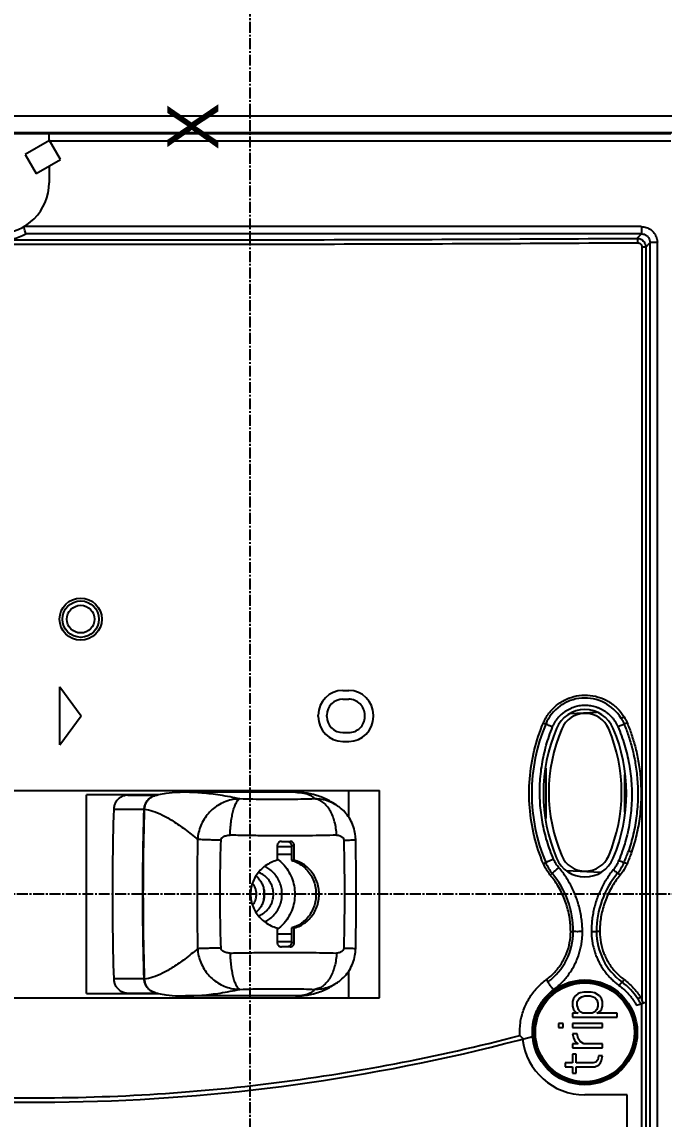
# Model space of a CAD drawing. Header units: millimetres. Extents: x 0 to 6126, y 0 to 4331.
# Drawn here: x 4116.3 to 4160.4, y 2715.8 to 2791.2 of the extents above; entities that cross this region are included whole.
import ezdxf

# ---------------------------------------------------------------- set-up
doc = ezdxf.new("R2010")
doc.units = ezdxf.units.MM
doc.linetypes.add('AXES2', pattern=[1.125, 0.75, -0.125, 0.125, -0.125])
doc.layers.add('AXE', color=80, linetype='AXES2')

# ---------------------------------------------------------------- blocks, each defined once
blk = doc.blocks.new('NCS250')
for p, q in [((237.797, 131.948), (237.797, 42.024)), ((237.697, 43.146), (237.697, 129.345)), ((178.322, 108.359), (178.322, 63.144)), ((192.572, 108.359), (192.572, 63.144)), ((231.325, 45.169), (231.325, 87.579)), ((236.281, 87.495), (234.982, 86.745)), ((237.246, 85.824), (236.281, 87.495)), ((230.825, 87.449), (230.825, 87.45)), ((230.826, 45.166), (230.826, 87.449)), ((234.982, 86.745), (235.947, 85.074)), ((235.501, 85.846), (234.347, 85.846)), ((235.947, 85.074), (237.246, 85.824)), ((237.197, 43.146), (237.197, 85.795)), ((237.233, 85.846), (237.697, 85.846)), ((195.697, 85.106), (199.697, 85.106)), ((195.697, 85.106), (197.697, 83.653)), ((199.697, 85.106), (197.697, 83.653)), ((178.622, 83.275), (178.622, 78.337)), ((178.622, 83.275), (192.272, 83.275)), ((192.272, 78.337), (192.272, 83.275)), ((178.647, 80.253), (178.622, 80.253)), ((178.622, 80.224), (178.647, 80.224)), ((178.647, 80.43), (178.647, 78.414)), ((192.247, 80.43), (192.247, 78.414)), ((192.272, 80.253), (192.247, 80.253)), ((192.247, 80.224), (192.272, 80.224)), ((178.447, 68.932), (178.447, 76.477)), ((192.446, 76.478), (192.446, 76.48)), ((192.446, 68.932), (192.446, 76.478)), ((183.123, 70.181), (182.123, 70.181)), ((182.197, 70.181), (182.197, 69.204)), ((182.697, 69.204), (182.697, 70.181)), ((188.77, 70.181), (187.77, 70.181)), ((188.196, 70.181), (188.196, 69.204)), ((188.697, 69.204), (188.697, 70.181)), ((181.823, 69.296), (181.823, 69.884)), ((189.07, 69.884), (189.07, 69.296)), ((182.123, 69.204), (182.123, 69.005)), ((183.123, 69.204), (182.123, 69.204)), ((182.123, 69.005), (183.123, 69.005)), ((183.123, 69.005), (183.123, 69.204)), ((188.77, 69.204), (187.77, 69.204)), ((187.77, 69.204), (187.77, 69.005)), ((187.77, 69.005), (188.77, 69.005)), ((188.77, 69.005), (188.77, 69.204)), ((197.647, 67.366), (197.747, 67.366)), ((197.647, 66.766), (197.747, 66.766)), ((179.444, 65.945), (179.444, 65.945)), ((191.449, 65.945), (191.449, 65.945)), ((195.947, 65.666), (195.947, 65.266)), ((196.547, 65.666), (196.547, 65.266)), ((198.847, 65.666), (198.847, 65.266)), ((199.447, 65.666), (199.447, 65.266)), ((180.138, 65.289), (178.322, 65.289)), ((192.572, 65.289), (190.755, 65.289)), ((197.647, 64.166), (197.747, 64.166)), ((197.647, 63.566), (197.747, 63.566)), ((178.322, 63.144), (192.572, 63.144)), ((194.099, 51.724), (190.654, 51.724)), ((176.553, 50.846), (176.283, 50.846)), ((176.283, 50.846), (176.283, 50.527)), ((176.283, 50.527), (176.553, 50.527)), ((176.553, 50.527), (176.553, 50.846)), ((173.58, 49.889), (173.148, 49.889)), ((173.148, 49.889), (173.148, 49.633)), ((173.851, 50.399), (173.58, 50.399)), ((173.58, 50.399), (173.58, 49.889)), ((173.851, 49.889), (173.851, 50.399)), ((174.445, 49.889), (173.851, 49.889)), ((174.445, 49.633), (174.445, 49.889)), ((175.148, 49.889), (174.878, 49.889)), ((174.878, 49.889), (174.878, 47.846)), ((175.148, 49.506), (175.148, 49.889)), ((175.58, 49.825), (175.418, 49.761)), ((175.851, 49.889), (175.58, 49.825)), ((175.851, 49.569), (175.851, 49.889)), ((176.553, 49.889), (176.283, 49.889)), ((176.283, 49.889), (176.283, 47.846)), ((176.553, 47.846), (176.553, 49.889)), ((177.256, 49.889), (176.986, 49.889)), ((176.986, 49.889), (176.986, 46.825)), ((177.256, 49.506), (177.256, 49.889)), ((177.526, 49.825), (177.418, 49.761)), ((177.742, 49.889), (177.526, 49.825)), ((178.067, 49.889), (177.742, 49.889)), ((178.283, 49.825), (178.067, 49.889)), ((178.445, 49.697), (178.283, 49.825)), ((182.871, 50.021), (182.871, 49.846)), ((186.933, 47.975), (187.055, 50.301)), ((187.046, 50.119), (186.934, 50.119)), ((197.851, 50.051), (197.946, 48.242)), ((171.647, 46.146), (171.647, 49.046)), ((173.148, 49.633), (173.58, 49.633)), ((173.58, 49.633), (173.58, 48.357)), ((173.851, 49.633), (174.445, 49.633)), ((173.851, 48.484), (173.851, 49.633)), ((175.256, 49.633), (175.148, 49.506)), ((175.148, 49.123), (175.31, 49.378)), ((175.148, 47.846), (175.148, 49.123)), ((175.418, 49.761), (175.256, 49.633)), ((175.31, 49.378), (175.526, 49.506)), ((175.526, 49.506), (175.851, 49.569)), ((177.31, 49.633), (177.256, 49.506)), ((177.256, 49.186), (177.364, 49.378)), ((177.256, 48.548), (177.256, 49.186)), ((177.418, 49.761), (177.31, 49.633)), ((177.364, 49.378), (177.526, 49.506)), ((177.742, 49.569), (177.526, 49.506)), ((177.742, 49.569), (178.067, 49.569)), ((178.067, 49.569), (178.283, 49.442)), ((178.283, 49.442), (178.391, 49.25)), ((178.391, 49.25), (178.445, 49.059)), ((178.607, 49.506), (178.445, 49.697)), ((178.445, 49.059), (178.445, 48.676)), ((178.661, 49.378), (178.607, 49.506)), ((178.715, 49.123), (178.661, 49.378)), ((178.715, 48.612), (178.715, 49.123)), ((173.58, 48.357), (173.688, 48.101)), ((173.905, 48.293), (173.851, 48.484)), ((174.067, 48.165), (173.905, 48.293)), ((177.364, 48.357), (177.256, 48.548)), ((177.526, 48.229), (177.364, 48.357)), ((178.337, 48.357), (178.175, 48.229)), ((178.391, 48.484), (178.337, 48.357)), ((178.445, 48.676), (178.391, 48.484)), ((178.445, 48.037), (178.661, 48.357)), ((178.661, 48.357), (178.715, 48.612)), ((173.688, 48.101), (173.851, 47.974)), ((173.851, 47.974), (174.013, 47.91)), ((174.013, 47.91), (174.337, 47.846)), ((174.337, 48.101), (174.067, 48.165)), ((174.337, 47.846), (174.337, 48.101)), ((174.878, 47.846), (175.148, 47.846)), ((176.283, 47.846), (176.553, 47.846)), ((177.256, 48.229), (177.31, 48.101)), ((177.256, 46.825), (177.256, 48.229)), ((177.31, 48.101), (177.418, 47.974)), ((177.418, 47.974), (177.526, 47.91)), ((177.742, 48.165), (177.526, 48.229)), ((177.526, 47.91), (177.742, 47.846)), ((177.959, 48.165), (177.742, 48.165)), ((177.742, 47.846), (178.067, 47.846)), ((178.175, 48.229), (177.959, 48.165)), ((178.067, 47.846), (178.283, 47.91)), ((178.283, 47.91), (178.445, 48.037)), ((182.871, 48.019), (182.871, 48.246)), ((176.986, 46.825), (177.256, 46.825)), ((140.365, 46.146), (171.647, 46.146)), ((193.664, 46.324), (191.09, 46.324)), ((230.521, 45.471), (230.826, 45.166)), ((140.667, 44.567), (230.226, 44.567)), ((177.903, 45.148), (140.948, 45.148)), ((178.028, 44.848), (140.948, 44.848)), ((229.924, 44.869), (178.02, 44.869)), ((178.02, 44.869), (178.028, 44.848)), ((229.924, 45.125), (178.206, 45.125)), ((229.924, 44.869), (229.924, 45.125)), ((229.924, 44.869), (230.226, 44.567)), ((231.325, 45.166), (230.826, 45.166)), ((140.667, 44.067), (230.226, 44.067))]:
    blk.add_line(p, q)
at = {"color": 1}
blk.add_lwpolyline([(238.947, 18.535), (131.947, 18.535), (131.947, 125.535), (238.947, 125.535)], close=True, dxfattribs=at)
blk.add_lwpolyline([(230.826, 87.449), (230.825, 87.449), (230.825, 87.449), (230.825, 87.449)])
for centre, radius in [((204.347, 83.676), 1.45), ((204.347, 83.676), 1.25), ((204.347, 83.676), 0.95), ((175.947, 49.046), 3.6), ((175.947, 49.046), 3.5), ((175.948, 49.046), 3.4)]:
    blk.add_circle(centre, radius)
for centre, radius, start, end in [((302.147, 86.746), 131, 167.74789, 195.0927), ((234.347, 89.346), 3.5, 90, 270), ((234.347, 89.346), 4, 151.69761, 208.30239), ((197.647, 65.666), 1.7, 90, 180), ((197.747, 65.666), 1.7, 0, 90), ((197.647, 65.666), 1.1, 90, 180), ((197.747, 65.666), 1.1, 0, 90), ((197.647, 65.266), 1.7, 180, 270), ((197.647, 65.266), 1.1, 179.99999, 270), ((197.747, 65.266), 1.1, 270, 0.00001), ((197.747, 65.266), 1.7, 270, 0), ((175.947, 49.046), 4.3, 96.19433, 180), ((192.377, 40.396), 12.3, 67.22714, 112.77286), ((182.871, 54.146), 4.3, 216.37184, 270), ((182.871, 56.13), 6.284, 270, 309.66714), ((188.745, 49.046), 2.919, 112.77286, 129.66714), ((192.377, 40.396), 11.5, 67.22714, 112.77286), ((192.447, 40.374), 11.15, 66.99714, 113.00286), ((196.008, 49.046), 2.919, 301.23214, 67.22714), ((188.745, 49.046), 2.119, 112.77286, 247.22714), ((188.774, 49.024), 1.753, 113.00286, 246.99714), ((196.119, 49.024), 1.753, 293.00286, 66.99714), ((196.008, 49.046), 2.119, 292.77286, 67.22714), ((182.871, 43.946), 4.3, 90, 143.62816), ((182.871, 41.962), 6.284, 50.33286, 90), ((188.745, 49.046), 2.919, 230.33286, 247.22714), ((192.377, 57.696), 11.5, 247.22714, 292.77286), ((192.447, 57.674), 11.15, 246.99714, 293.00286), ((175.947, 49.046), 4.3, 302.26997, 323.62816), ((192.377, 57.696), 12.3, 247.22714, 251.14119), ((302.147, 86.746), 131, 198.34937, 198.64294)]:
    blk.add_arc(centre, radius, start, end)
for points, knots in [([(174.373, 114.29), (173.757, 111.427), (172.72, 105.669), (171.747, 96.958), (171.358, 88.218), (171.552, 79.475), (172.329, 70.753), (173.691, 62.079), (174.987, 56.359), (175.732, 53.519)], [0, 0, 0, 0, 8.784619, 17.538219, 26.275587, 35.009909, 43.755075, 52.525371, 61.333757, 61.333757, 61.333757, 61.333757]), ([(230.122, 88.56), (230.116, 84.952), (230.111, 77.739), (230.125, 66.932), (230.161, 56.162), (230.199, 48.998), (230.222, 45.427)], [0, 0, 0, 0, 10.824513, 21.640933, 32.420367, 43.133208, 43.133208, 43.133208, 43.133208]), ([(230.421, 88.576), (230.415, 84.971), (230.411, 77.762), (230.425, 66.963), (230.461, 56.2), (230.499, 49.04), (230.521, 45.471)], [0, 0, 0, 0, 10.815967, 21.625792, 32.397815, 43.105804, 43.105804, 43.105804, 43.105804]), ([(230.826, 87.449), (230.841, 87.453), (230.893, 87.466), (230.999, 87.493), (231.15, 87.532), (231.264, 87.563), (231.325, 87.579)], [0, 0, 0, 0, 0.0469811, 0.1622253, 0.3268584, 0.5162976, 0.5162976, 0.5162976, 0.5162976]), ([(191.279, 81.41), (189.983, 81.451), (187.391, 81.506), (183.502, 81.506), (180.91, 81.451), (179.614, 81.41)], [0, 0, 0, 0, 3.888918, 7.777655, 11.666573, 11.666573, 11.666573, 11.666573]), ([(179.614, 81.41), (179.529, 81.407), (179.359, 81.38), (179.122, 81.278), (178.921, 81.12), (178.766, 80.917), (178.669, 80.682), (178.647, 80.513), (178.647, 80.43)], [0, 0, 0, 0, 0.25612, 0.510972, 0.764267, 1.016285, 1.267624, 1.519346, 1.519346, 1.519346, 1.519346]), ([(179.614, 79.317), (179.614, 79.55), (179.614, 80.015), (179.614, 80.712), (179.614, 81.177), (179.614, 81.41)], [0, 0, 0, 0, 0.69768, 1.39536, 2.093039, 2.093039, 2.093039, 2.093039]), ([(192.247, 80.43), (192.247, 80.513), (192.224, 80.682), (192.127, 80.917), (191.973, 81.12), (191.771, 81.278), (191.535, 81.38), (191.364, 81.407), (191.279, 81.41)], [0, 0, 0, 0, 0.251704, 0.503032, 0.755046, 1.008344, 1.263208, 1.519346, 1.519346, 1.519346, 1.519346]), ([(191.279, 81.41), (191.279, 81.177), (191.279, 80.712), (191.279, 80.015), (191.279, 79.55), (191.279, 79.317)], [0, 0, 0, 0, 0.69768, 1.39536, 2.093039, 2.093039, 2.093039, 2.093039]), ([(179.61, 79.307), (179.537, 79.305), (179.392, 79.284), (179.186, 79.208), (179.002, 79.09), (178.85, 78.935), (178.74, 78.76), (178.693, 78.633), (178.677, 78.572)], [0, 0, 0, 0, 0.219299, 0.437104, 0.653534, 0.86884, 1.083438, 1.27096, 1.27096, 1.27096, 1.27096]), ([(179.021, 79.102), (179.055, 79.129), (179.161, 79.201), (179.357, 79.286), (179.525, 79.314), (179.609, 79.317)], [0, 0, 0, 0, 0.128791, 0.383645, 0.6345907, 0.6345907, 0.6345907, 0.6345907]), ([(191.283, 79.307), (189.986, 79.348), (187.392, 79.402), (183.501, 79.402), (180.907, 79.348), (179.61, 79.307)], [0, 0, 0, 0, 3.891349, 7.782772, 11.674143, 11.674143, 11.674143, 11.674143]), ([(181.693, 75.645), (181.45, 75.932), (181.007, 76.481), (180.44, 77.288), (180.014, 78.022), (179.731, 78.682), (179.63, 79.11), (179.611, 79.307)], [0, 0, 0, 0, 1.129232, 2.113266, 2.956934, 3.668569, 4.263125, 4.263125, 4.263125, 4.263125]), ([(179.614, 79.317), (180.91, 79.358), (183.502, 79.413), (187.391, 79.413), (189.983, 79.358), (191.279, 79.317)], [0, 0, 0, 0, 3.888958, 7.777734, 11.666692, 11.666692, 11.666692, 11.666692]), ([(191.283, 79.307), (191.263, 79.11), (191.162, 78.682), (190.879, 78.022), (190.454, 77.288), (189.886, 76.481), (189.444, 75.932), (189.2, 75.645)], [0, 0, 0, 0, 0.594657, 1.306293, 2.149963, 3.133999, 4.263355, 4.263355, 4.263355, 4.263355]), ([(192.216, 78.572), (192.2, 78.633), (192.154, 78.76), (192.043, 78.935), (191.891, 79.09), (191.707, 79.208), (191.502, 79.284), (191.356, 79.305), (191.283, 79.307)], [0, 0, 0, 0, 0.187521, 0.402119, 0.617425, 0.833855, 1.05166, 1.270981, 1.270981, 1.270981, 1.270981]), ([(191.284, 79.317), (191.368, 79.314), (191.536, 79.286), (191.732, 79.201), (191.838, 79.129), (191.872, 79.102)], [0, 0, 0, 0, 0.2509485, 0.5057915, 0.6346003, 0.6346003, 0.6346003, 0.6346003]), ([(178.751, 78.772), (178.758, 78.788), (178.782, 78.831), (178.809, 78.873), (178.827, 78.899)], [0, 0, 0, 0, 0.0522537, 0.1481644, 0.1481644, 0.1481644, 0.1481644]), ([(178.871, 78.956), (178.889, 78.978), (178.927, 79.02), (178.969, 79.059), (178.991, 79.077)], [0, 0, 0, 0, 0.0846222, 0.1705043, 0.1705043, 0.1705043, 0.1705043]), ([(191.902, 79.077), (191.924, 79.059), (191.966, 79.02), (192.004, 78.978), (192.022, 78.956)], [0, 0, 0, 0, 0.0858492, 0.1704801, 0.1704801, 0.1704801, 0.1704801]), ([(192.066, 78.899), (192.085, 78.873), (192.111, 78.831), (192.135, 78.788), (192.143, 78.772)], [0, 0, 0, 0, 0.0958731, 0.1481341, 0.1481341, 0.1481341, 0.1481341]), ([(178.623, 78.342), (178.585, 78.169), (178.506, 77.709), (178.455, 77.085), (178.447, 76.636), (178.447, 76.478)], [0, 0, 0, 0, 0.529794, 1.398581, 1.875323, 1.875323, 1.875323, 1.875323]), ([(192.446, 76.48), (192.446, 76.639), (192.438, 77.087), (192.387, 77.71), (192.308, 78.17), (192.271, 78.342)], [0, 0, 0, 0, 0.476842, 1.344774, 1.872989, 1.872989, 1.872989, 1.872989]), ([(178.447, 76.477), (178.447, 76.101), (178.487, 75.306), (178.644, 74.058), (178.806, 73.192), (178.901, 72.739)], [0, 0, 0, 0, 1.1302, 2.382865, 3.77156, 3.77156, 3.77156, 3.77156]), ([(191.992, 72.74), (192.087, 73.193), (192.249, 74.059), (192.406, 75.307), (192.446, 76.101), (192.446, 76.478)], [0, 0, 0, 0, 1.388569, 2.64124, 3.771452, 3.771452, 3.771452, 3.771452]), ([(181.693, 75.645), (181.529, 75.636), (181.203, 75.589), (180.732, 75.439), (180.291, 75.212), (179.893, 74.917), (179.549, 74.56), (179.268, 74.151), (179.06, 73.703), (178.932, 73.228), (178.902, 72.901), (178.901, 72.739)], [0, 0, 0, 0, 0.491164, 0.983883, 1.477785, 1.971462, 2.46483, 2.958319, 3.450422, 3.941132, 4.42768, 4.42768, 4.42768, 4.42768]), ([(189.2, 75.645), (188.366, 75.664), (186.698, 75.69), (184.195, 75.69), (182.527, 75.664), (181.693, 75.645)], [0, 0, 0, 0, 2.502723, 5.005482, 7.508204, 7.508204, 7.508204, 7.508204]), ([(181.744, 74.039), (181.741, 74.166), (181.734, 74.408), (181.725, 74.75), (181.716, 75.05), (181.707, 75.3), (181.7, 75.493), (181.695, 75.602), (181.693, 75.645)], [0, 0, 0, 0, 0.381532, 0.724782, 1.027538, 1.281396, 1.476774, 1.607125, 1.607125, 1.607125, 1.607125]), ([(189.149, 74.039), (189.153, 74.167), (189.159, 74.409), (189.169, 74.752), (189.178, 75.051), (189.186, 75.301), (189.193, 75.493), (189.198, 75.602), (189.2, 75.645)], [0, 0, 0, 0, 0.385203, 0.726833, 1.028239, 1.281612, 1.476865, 1.607121, 1.607121, 1.607121, 1.607121]), ([(191.992, 72.74), (191.991, 72.902), (191.961, 73.228), (191.833, 73.703), (191.625, 74.152), (191.344, 74.56), (191, 74.917), (190.602, 75.213), (190.161, 75.439), (189.69, 75.589), (189.364, 75.636), (189.201, 75.645)], [0, 0, 0, 0, 0.485717, 0.976523, 1.468878, 1.962687, 2.456353, 2.950217, 3.444102, 3.936512, 4.426636, 4.426636, 4.426636, 4.426636]), ([(181.395, 73.418), (181.394, 73.472), (181.399, 73.573), (181.427, 73.71), (181.468, 73.822), (181.52, 73.909), (181.583, 73.979), (181.659, 74.026), (181.717, 74.038), (181.744, 74.039)], [0, 0, 0, 0, 0.161065, 0.3013534, 0.4191599, 0.5163866, 0.6052558, 0.6995118, 0.7790677, 0.7790677, 0.7790677, 0.7790677]), ([(181.744, 74.039), (182.566, 74.066), (184.212, 74.101), (186.681, 74.101), (188.327, 74.066), (189.149, 74.039)], [0, 0, 0, 0, 2.468898, 4.937873, 7.406771, 7.406771, 7.406771, 7.406771]), ([(189.149, 74.039), (189.176, 74.038), (189.235, 74.026), (189.312, 73.978), (189.375, 73.907), (189.426, 73.819), (189.467, 73.708), (189.494, 73.572), (189.499, 73.472), (189.498, 73.419)], [0, 0, 0, 0, 0.0810268, 0.1765034, 0.2651406, 0.3626497, 0.4802444, 0.6196479, 0.7785769, 0.7785769, 0.7785769, 0.7785769]), ([(181.395, 73.419), (181.24, 73.414), (180.936, 73.398), (180.497, 73.352), (180.089, 73.288), (179.724, 73.207), (179.411, 73.112), (179.162, 73.003), (178.987, 72.888), (178.913, 72.787), (178.901, 72.739)], [0, 0, 0, 0, 0.466326, 0.912058, 1.324926, 1.702658, 2.033233, 2.306372, 2.513872, 2.660628, 2.660628, 2.660628, 2.660628]), ([(181.395, 73.418), (181.403, 73.058), (181.418, 72.33), (181.433, 71.235), (181.44, 70.14), (181.44, 69.064), (181.433, 68.026), (181.419, 67.044), (181.404, 66.41), (181.395, 66.105)], [0, 0, 0, 0, 1.082535, 2.184219, 3.285557, 4.36753, 5.411454, 6.399322, 7.314122, 7.314122, 7.314122, 7.314122]), ([(189.498, 66.105), (189.489, 66.41), (189.474, 67.044), (189.46, 68.026), (189.453, 69.064), (189.453, 70.14), (189.46, 71.235), (189.475, 72.33), (189.49, 73.058), (189.498, 73.419)], [0, 0, 0, 0, 0.914414, 1.902283, 2.946208, 4.02818, 5.129519, 6.231202, 7.31421, 7.31421, 7.31421, 7.31421]), ([(189.498, 73.419), (189.653, 73.414), (189.957, 73.398), (190.397, 73.352), (190.804, 73.288), (191.169, 73.207), (191.482, 73.112), (191.731, 73.003), (191.907, 72.888), (191.98, 72.787), (191.992, 72.739)], [0, 0, 0, 0, 0.466325, 0.912056, 1.324924, 1.702656, 2.03323, 2.306369, 2.51387, 2.660616, 2.660616, 2.660616, 2.660616]), ([(178.901, 72.739), (178.911, 72.443), (178.928, 71.845), (178.943, 70.948), (178.949, 70.057), (178.944, 69.193), (178.929, 68.378), (178.912, 67.853), (178.901, 67.602)], [0, 0, 0, 0, 0.889013, 1.793774, 2.692359, 3.563073, 4.38491, 5.13867, 5.13867, 5.13867, 5.13867]), ([(191.992, 67.602), (191.982, 67.853), (191.965, 68.378), (191.95, 69.193), (191.945, 70.057), (191.95, 70.948), (191.965, 71.846), (191.982, 72.444), (191.992, 72.74)], [0, 0, 0, 0, 0.753084, 1.574921, 2.445635, 3.34422, 4.248982, 5.138793, 5.138793, 5.138793, 5.138793]), ([(185.447, 72.01), (185.298, 72.01), (184.999, 71.981), (184.565, 71.852), (184.16, 71.64), (183.8, 71.356), (183.497, 71.008), (183.264, 70.613), (183.16, 70.326), (183.123, 70.181)], [0, 0, 0, 0, 0.444505, 0.897255, 1.350445, 1.806726, 2.266545, 2.725269, 3.175168, 3.175168, 3.175168, 3.175168]), ([(185.447, 71.064), (185.348, 71.064), (185.151, 71.08), (184.865, 71.155), (184.597, 71.279), (184.369, 71.443), (184.244, 71.575), (184.191, 71.64)], [0, 0, 0, 0, 0.294307, 0.590256, 0.884542, 1.174096, 1.42698, 1.42698, 1.42698, 1.42698]), ([(184.701, 71.871), (184.735, 71.842), (184.86, 71.749), (185.108, 71.634), (185.334, 71.601), (185.447, 71.601)], [0, 0, 0, 0, 0.1320968, 0.4688092, 0.806894, 0.806894, 0.806894, 0.806894]), ([(187.77, 70.181), (187.733, 70.325), (187.63, 70.61), (187.399, 71.004), (187.097, 71.353), (186.736, 71.639), (186.33, 71.851), (185.895, 71.981), (185.595, 72.01), (185.447, 72.01)], [0, 0, 0, 0, 0.446337, 0.90368, 1.363852, 1.821473, 2.276269, 2.730345, 3.17517, 3.17517, 3.17517, 3.17517]), ([(185.447, 71.602), (185.485, 71.602), (185.561, 71.606), (185.674, 71.623), (185.748, 71.641), (185.785, 71.652)], [0, 0, 0, 0, 0.1143712, 0.2286993, 0.3429397, 0.3429397, 0.3429397, 0.3429397]), ([(186.702, 71.64), (186.676, 71.607), (186.612, 71.535), (186.503, 71.433), (186.374, 71.336), (186.234, 71.252), (186.084, 71.183), (185.929, 71.129), (185.769, 71.091), (185.608, 71.069), (185.5, 71.064), (185.447, 71.064)], [0, 0, 0, 0, 0.128632, 0.286578, 0.447959, 0.611713, 0.776678, 0.941061, 1.104443, 1.266935, 1.428221, 1.428221, 1.428221, 1.428221]), ([(185.785, 71.652), (185.844, 71.67), (185.96, 71.715), (186.096, 71.795), (186.171, 71.853), (186.196, 71.874)], [0, 0, 0, 0, 0.1862271, 0.3719959, 0.4702039, 0.4702039, 0.4702039, 0.4702039]), ([(183.542, 71.042), (183.587, 70.945), (183.708, 70.734), (183.953, 70.443), (184.273, 70.185), (184.638, 69.994), (185.034, 69.876), (185.309, 69.85), (185.447, 69.85)], [0, 0, 0, 0, 0.320268, 0.726534, 1.134388, 1.543914, 1.955003, 2.367374, 2.367374, 2.367374, 2.367374]), ([(183.948, 71.458), (183.965, 71.414), (184.031, 71.262), (184.186, 71.02), (184.441, 70.77), (184.747, 70.582), (185.088, 70.465), (185.327, 70.439), (185.447, 70.439)], [0, 0, 0, 0, 0.143717, 0.49692, 0.851669, 1.207957, 1.565474, 1.923673, 1.923673, 1.923673, 1.923673]), ([(185.447, 70.439), (185.566, 70.439), (185.805, 70.465), (186.146, 70.582), (186.452, 70.77), (186.708, 71.02), (186.862, 71.262), (186.928, 71.414), (186.945, 71.458)], [0, 0, 0, 0, 0.358198, 0.715716, 1.072004, 1.426753, 1.779956, 1.92354, 1.92354, 1.92354, 1.92354]), ([(185.447, 69.85), (185.584, 69.85), (185.859, 69.876), (186.256, 69.994), (186.621, 70.185), (186.94, 70.443), (187.185, 70.734), (187.306, 70.945), (187.351, 71.042)], [0, 0, 0, 0, 0.412386, 0.823485, 1.233018, 1.640874, 2.047138, 2.367014, 2.367014, 2.367014, 2.367014]), ([(182.123, 70.181), (182.092, 70.181), (182.029, 70.171), (181.944, 70.128), (181.897, 70.082), (181.878, 70.056), (181.877, 70.054)], [0, 0, 0, 0, 0.0935444, 0.1876523, 0.2809224, 0.2859632, 0.2859632, 0.2859632, 0.2859632]), ([(189.07, 69.884), (189.07, 69.915), (189.06, 69.977), (189.017, 70.061), (188.949, 70.128), (188.864, 70.171), (188.802, 70.181), (188.77, 70.181)], [0, 0, 0, 0, 0.0926518, 0.1862386, 0.2795335, 0.3734709, 0.4670129, 0.4670129, 0.4670129, 0.4670129]), ([(181.877, 70.054), (181.86, 70.03), (181.833, 69.975), (181.823, 69.915), (181.823, 69.884)], [0, 0, 0, 0, 0.0884112, 0.1811091, 0.1811091, 0.1811091, 0.1811091]), ([(181.879, 69.325), (181.861, 69.349), (181.833, 69.403), (181.823, 69.464), (181.823, 69.494)], [0, 0, 0, 0, 0.0893722, 0.1803403, 0.1803403, 0.1803403, 0.1803403]), ([(187.834, 70.127), (187.744, 70.012), (187.517, 69.76), (187.098, 69.431), (186.582, 69.167), (186.025, 69.004), (185.447, 68.949), (184.868, 69.004), (184.311, 69.167), (183.796, 69.431), (183.376, 69.76), (183.149, 70.012), (183.059, 70.127)], [0, 0, 0, 0, 0.43856, 1.01286, 1.588747, 2.165856, 2.743643, 3.321432, 3.898545, 4.474439, 5.048748, 5.487333, 5.487333, 5.487333, 5.487333]), ([(189.07, 69.494), (189.07, 69.464), (189.061, 69.403), (189.032, 69.349), (189.015, 69.325)], [0, 0, 0, 0, 0.0912522, 0.1802867, 0.1802867, 0.1802867, 0.1802867]), ([(178.447, 68.932), (178.447, 68.727), (178.474, 68.239), (178.635, 67.471), (178.964, 66.67), (179.274, 66.176), (179.444, 65.945)], [0, 0, 0, 0, 0.61632, 1.461562, 2.341298, 3.201549, 3.201549, 3.201549, 3.201549]), ([(178.901, 67.602), (178.798, 67.687), (178.616, 67.924), (178.472, 68.387), (178.447, 68.734), (178.447, 68.923)], [0, 0, 0, 0, 0.402127, 0.869328, 1.437821, 1.437821, 1.437821, 1.437821]), ([(181.823, 69.296), (181.823, 69.265), (181.833, 69.204), (181.876, 69.121), (181.944, 69.056), (182.029, 69.014), (182.092, 69.005), (182.123, 69.005)], [0, 0, 0, 0, 0.0911569, 0.1832129, 0.2753921, 0.3688217, 0.4623011, 0.4623011, 0.4623011, 0.4623011]), ([(182.123, 69.204), (182.092, 69.204), (182.029, 69.213), (181.944, 69.255), (181.898, 69.299), (181.879, 69.324), (181.879, 69.325)], [0, 0, 0, 0, 0.0936343, 0.1870805, 0.2791435, 0.2816744, 0.2816744, 0.2816744, 0.2816744]), ([(187.77, 69.204), (187.734, 69.067), (187.633, 68.797), (187.402, 68.425), (187.098, 68.102), (186.733, 67.841), (186.324, 67.651), (185.886, 67.538), (185.44, 67.501), (184.998, 67.54), (184.57, 67.652), (184.168, 67.837), (183.804, 68.094), (183.497, 68.417), (183.262, 68.792), (183.16, 69.066), (183.123, 69.204)], [0, 0, 0, 0, 0.424214, 0.859548, 1.303264, 1.745291, 2.199116, 2.647913, 3.095021, 3.536784, 3.972702, 4.415664, 4.855625, 5.303267, 5.744832, 6.173143, 6.173143, 6.173143, 6.173143]), ([(183.123, 69.005), (183.16, 68.866), (183.262, 68.593), (183.494, 68.219), (183.798, 67.896), (184.16, 67.636), (184.566, 67.446), (185, 67.331), (185.298, 67.306), (185.447, 67.306)], [0, 0, 0, 0, 0.431183, 0.869103, 1.310001, 1.752309, 2.197666, 2.647917, 3.092304, 3.092304, 3.092304, 3.092304]), ([(185.447, 67.306), (185.595, 67.306), (185.893, 67.331), (186.326, 67.446), (186.731, 67.635), (187.092, 67.894), (187.396, 68.216), (187.63, 68.59), (187.733, 68.865), (187.77, 69.005)], [0, 0, 0, 0, 0.444069, 0.893015, 1.336831, 1.777888, 2.21847, 2.657697, 3.092299, 3.092299, 3.092299, 3.092299]), ([(189.015, 69.325), (189.014, 69.324), (188.995, 69.299), (188.949, 69.254), (188.864, 69.213), (188.801, 69.204), (188.77, 69.204)], [0, 0, 0, 0, 0.0028576, 0.0949541, 0.1884512, 0.2817317, 0.2817317, 0.2817317, 0.2817317]), ([(188.77, 69.005), (188.802, 69.005), (188.864, 69.014), (188.949, 69.056), (189.017, 69.121), (189.06, 69.204), (189.07, 69.265), (189.07, 69.296)], [0, 0, 0, 0, 0.0934818, 0.1870805, 0.2792342, 0.371099, 0.4623012, 0.4623012, 0.4623012, 0.4623012]), ([(191.449, 65.945), (191.619, 66.176), (191.929, 66.67), (192.258, 67.471), (192.419, 68.24), (192.446, 68.728), (192.446, 68.933)], [0, 0, 0, 0, 0.859821, 1.740253, 2.586101, 3.202226, 3.202226, 3.202226, 3.202226]), ([(192.446, 68.924), (192.446, 68.734), (192.421, 68.388), (192.277, 67.924), (192.095, 67.688), (191.992, 67.602)], [0, 0, 0, 0, 0.567886, 1.035085, 1.43725, 1.43725, 1.43725, 1.43725]), ([(181.395, 66.105), (181.239, 66.109), (180.933, 66.134), (180.491, 66.222), (180.081, 66.357), (179.712, 66.535), (179.394, 66.754), (179.142, 67.01), (178.968, 67.294), (178.912, 67.502), (178.901, 67.602)], [0, 0, 0, 0, 0.467214, 0.919411, 1.348959, 1.759099, 2.144205, 2.501696, 2.830336, 3.133839, 3.133839, 3.133839, 3.133839]), ([(178.901, 67.602), (178.902, 67.438), (178.931, 67.109), (179.059, 66.633), (179.241, 66.245), (179.385, 66.025), (179.444, 65.945)], [0, 0, 0, 0, 0.492198, 0.983366, 1.470801, 1.770408, 1.770408, 1.770408, 1.770408]), ([(189.498, 66.105), (189.654, 66.109), (189.96, 66.134), (190.402, 66.222), (190.812, 66.357), (191.181, 66.535), (191.499, 66.754), (191.752, 67.01), (191.925, 67.294), (191.981, 67.502), (191.992, 67.602)], [0, 0, 0, 0, 0.467215, 0.919412, 1.348961, 1.759101, 2.144207, 2.501698, 2.830338, 3.133864, 3.133864, 3.133864, 3.133864]), ([(191.449, 65.945), (191.508, 66.026), (191.652, 66.245), (191.834, 66.633), (191.962, 67.109), (191.991, 67.438), (191.992, 67.602)], [0, 0, 0, 0, 0.299739, 0.786925, 1.278014, 1.771095, 1.771095, 1.771095, 1.771095]), ([(179.444, 65.945), (179.447, 65.941), (179.554, 65.796), (179.795, 65.528), (180.22, 65.206), (180.7, 64.967), (181.2, 64.826), (181.539, 64.792), (181.699, 64.789)], [0, 0, 0, 0, 0.013877, 0.542383, 1.07235, 1.60501, 2.140253, 2.621736, 2.621736, 2.621736, 2.621736]), ([(181.744, 65.608), (181.717, 65.609), (181.66, 65.618), (181.584, 65.655), (181.52, 65.71), (181.468, 65.78), (181.426, 65.87), (181.399, 65.98), (181.394, 66.062), (181.395, 66.105)], [0, 0, 0, 0, 0.080404, 0.1708591, 0.2499662, 0.3331538, 0.4304137, 0.5439252, 0.6733914, 0.6733914, 0.6733914, 0.6733914]), ([(181.744, 65.608), (181.741, 65.512), (181.736, 65.339), (181.723, 65.119), (181.723, 64.936), (181.7, 64.865), (181.711, 64.786), (181.699, 64.789)], [0, 0, 0, 0, 0.2877023, 0.5138159, 0.6815845, 0.7856817, 0.8210586, 0.8210586, 0.8210586, 0.8210586]), ([(189.149, 65.608), (188.327, 65.587), (186.681, 65.559), (184.212, 65.559), (182.566, 65.587), (181.744, 65.608)], [0, 0, 0, 0, 2.468674, 4.937649, 7.406323, 7.406323, 7.406323, 7.406323]), ([(189.498, 66.105), (189.499, 66.062), (189.494, 65.979), (189.466, 65.868), (189.424, 65.778), (189.372, 65.709), (189.308, 65.653), (189.232, 65.617), (189.176, 65.609), (189.149, 65.608)], [0, 0, 0, 0, 0.1312017, 0.2454478, 0.3429358, 0.4259673, 0.5054034, 0.5948228, 0.6737852, 0.6737852, 0.6737852, 0.6737852]), ([(189.149, 65.608), (189.152, 65.513), (189.157, 65.34), (189.17, 65.121), (189.171, 64.937), (189.193, 64.866), (189.183, 64.786), (189.194, 64.789)], [0, 0, 0, 0, 0.285109, 0.5125566, 0.6812385, 0.7856127, 0.8210576, 0.8210576, 0.8210576, 0.8210576]), ([(189.194, 64.789), (189.356, 64.792), (189.696, 64.826), (190.197, 64.968), (190.676, 65.207), (191.1, 65.53), (191.34, 65.797), (191.447, 65.941), (191.449, 65.945)], [0, 0, 0, 0, 0.485707, 1.020462, 1.552542, 2.081869, 2.609734, 2.621678, 2.621678, 2.621678, 2.621678]), ([(181.699, 64.789), (182.527, 64.774), (184.199, 64.754), (186.697, 64.754), (188.367, 64.774), (189.194, 64.789)], [0, 0, 0, 0, 2.484794, 5.014654, 7.495422, 7.495422, 7.495422, 7.495422]), ([(175.732, 53.519), (175.7, 53.485), (175.644, 53.427), (175.572, 53.36), (175.525, 53.325), (175.505, 53.323)], [0, 0, 0, 0, 0.1385935, 0.241239, 0.3015155, 0.3015155, 0.3015155, 0.3015155]), ([(175.732, 53.519), (176.028, 53.533), (176.624, 53.503), (177.492, 53.282), (178.301, 52.893), (178.999, 52.367), (179.384, 51.939), (179.548, 51.72)], [0, 0, 0, 0, 0.88722, 1.778182, 2.66895, 3.562949, 4.38389, 4.38389, 4.38389, 4.38389]), ([(187.538, 51.898), (188.15, 52.155), (189.414, 52.572), (191.382, 52.887), (193.373, 52.886), (195.34, 52.571), (196.604, 52.155), (197.215, 51.898)], [0, 0, 0, 0, 1.990472, 3.973668, 5.954454, 7.93729, 9.926485, 9.926485, 9.926485, 9.926485]), ([(175.657, 52.636), (175.746, 52.643), (175.923, 52.653), (176.187, 52.647), (176.448, 52.623), (176.706, 52.58), (176.96, 52.518), (177.21, 52.438), (177.453, 52.34), (177.689, 52.224), (177.915, 52.092), (178.132, 51.943), (178.338, 51.779), (178.531, 51.601), (178.711, 51.408), (178.821, 51.272), (178.874, 51.202)], [0, 0, 0, 0, 0.269793, 0.530879, 0.792147, 1.053598, 1.315232, 1.577048, 1.839046, 2.101224, 2.36358, 2.626111, 2.888815, 3.151687, 3.414724, 3.67792, 3.67792, 3.67792, 3.67792]), ([(187.845, 51.19), (188.049, 51.278), (188.461, 51.442), (189.092, 51.652), (189.735, 51.826), (190.387, 51.963), (191.046, 52.062), (191.71, 52.124), (192.377, 52.148), (193.044, 52.134), (193.71, 52.083), (194.372, 51.993), (195.028, 51.867), (195.676, 51.703), (196.314, 51.503), (196.731, 51.345), (196.938, 51.261)], [0, 0, 0, 0, 0.664839, 1.330024, 1.995534, 2.661364, 3.3275, 3.993935, 4.660663, 5.327681, 5.994988, 6.662585, 7.330478, 7.998669, 8.667178, 9.336012, 9.336012, 9.336012, 9.336012]), ([(178.874, 51.202), (178.941, 51.253), (179.066, 51.339), (179.235, 51.486), (179.336, 51.518), (179.399, 51.61), (179.409, 51.596)], [0, 0, 0, 0, 0.2544756, 0.4702093, 0.61436, 0.665006, 0.665006, 0.665006, 0.665006]), ([(179.57, 51.691), (179.545, 51.673), (179.497, 51.637), (179.452, 51.617), (179.414, 51.589), (179.409, 51.596)], [0, 0, 0, 0, 0.0940344, 0.1619074, 0.1880515, 0.1880515, 0.1880515, 0.1880515]), ([(179.57, 51.691), (179.721, 51.485), (180.064, 51.101), (180.676, 50.63), (181.366, 50.282), (182.106, 50.069), (182.617, 50.021), (182.871, 50.021)], [0, 0, 0, 0, 0.766129, 1.53478, 2.304087, 3.070477, 3.832737, 3.832737, 3.832737, 3.832737]), ([(182.871, 50.021), (182.994, 50.021), (183.259, 50.029), (183.678, 50.069), (184.136, 50.148), (184.615, 50.269), (185.097, 50.435), (185.565, 50.643), (186.004, 50.883), (186.4, 51.143), (186.642, 51.33), (186.755, 51.423)], [0, 0, 0, 0, 0.368519, 0.793953, 1.262613, 1.760786, 2.274687, 2.790501, 3.294466, 3.772945, 4.211294, 4.211294, 4.211294, 4.211294]), ([(186.755, 51.423), (186.774, 51.399), (186.81, 51.354), (186.848, 51.325), (186.876, 51.287), (186.882, 51.293)], [0, 0, 0, 0, 0.0921415, 0.1581802, 0.183074, 0.183074, 0.183074, 0.183074]), ([(186.777, 51.441), (186.888, 51.532), (187.131, 51.704), (187.397, 51.839), (187.538, 51.898)], [0, 0, 0, 0, 0.4312512, 0.8906754, 0.8906754, 0.8906754, 0.8906754]), ([(187.265, 50.831), (187.216, 50.89), (187.131, 50.997), (186.99, 51.142), (186.955, 51.231), (186.871, 51.283), (186.882, 51.293)], [0, 0, 0, 0, 0.2294977, 0.4240561, 0.5540582, 0.5997411, 0.5997411, 0.5997411, 0.5997411]), ([(187.538, 51.898), (187.55, 51.87), (187.57, 51.817), (187.598, 51.781), (187.608, 51.734), (187.616, 51.737)], [0, 0, 0, 0, 0.0906839, 0.1552832, 0.1789866, 0.1789866, 0.1789866, 0.1789866]), ([(187.845, 51.19), (187.815, 51.26), (187.766, 51.386), (187.674, 51.563), (187.667, 51.657), (187.602, 51.731), (187.616, 51.737)], [0, 0, 0, 0, 0.2269262, 0.4193045, 0.5478502, 0.5930232, 0.5930232, 0.5930232, 0.5930232]), ([(196.938, 51.261), (196.963, 51.322), (197.011, 51.429), (197.065, 51.594), (197.12, 51.656), (197.126, 51.742), (197.138, 51.737)], [0, 0, 0, 0, 0.1977162, 0.3653315, 0.4773304, 0.5166841, 0.5166841, 0.5166841, 0.5166841]), ([(197.215, 51.898), (197.203, 51.87), (197.184, 51.817), (197.155, 51.781), (197.145, 51.734), (197.138, 51.737)], [0, 0, 0, 0, 0.090702, 0.1553189, 0.1790309, 0.1790309, 0.1790309, 0.1790309]), ([(197.215, 51.898), (197.449, 51.8), (197.895, 51.545), (198.449, 51.013), (198.858, 50.363), (199.097, 49.634), (199.154, 48.869), (199.024, 48.113), (198.716, 47.41), (198.254, 46.812), (197.864, 46.501), (197.66, 46.373)], [0, 0, 0, 0, 0.760758, 1.522382, 2.282408, 3.04176, 3.801312, 4.561163, 5.321386, 6.082522, 6.803665, 6.803665, 6.803665, 6.803665]), ([(178.874, 51.202), (178.945, 51.106), (179.095, 50.92), (179.339, 50.658), (179.601, 50.415), (179.88, 50.191), (180.174, 49.988), (180.481, 49.807), (180.801, 49.648), (181.13, 49.513), (181.468, 49.402), (181.813, 49.316), (182.163, 49.254), (182.517, 49.219), (182.753, 49.212), (182.871, 49.212)], [0, 0, 0, 0, 0.357884, 0.71578, 1.073243, 1.430421, 1.787273, 2.143818, 2.500055, 2.855988, 3.211617, 3.566944, 3.921968, 4.276687, 4.63106, 4.63106, 4.63106, 4.63106]), ([(182.871, 49.212), (183.017, 49.213), (183.309, 49.225), (183.744, 49.269), (184.175, 49.341), (184.6, 49.439), (185.017, 49.564), (185.424, 49.714), (185.821, 49.89), (186.205, 50.09), (186.575, 50.314), (186.93, 50.56), (187.155, 50.738), (187.265, 50.831)], [0, 0, 0, 0, 0.43786, 0.875016, 1.311453, 1.747178, 2.182189, 2.616494, 3.050081, 3.482966, 3.915106, 4.346561, 4.777164, 4.777164, 4.777164, 4.777164]), ([(187.265, 50.831), (187.309, 50.868), (187.398, 50.938), (187.541, 51.034), (187.689, 51.119), (187.793, 51.168), (187.845, 51.19)], [0, 0, 0, 0, 0.170985, 0.3420765, 0.5132974, 0.6846449, 0.6846449, 0.6846449, 0.6846449]), ([(196.938, 51.261), (196.998, 51.236), (197.116, 51.182), (197.286, 51.087), (197.448, 50.979), (197.6, 50.857), (197.743, 50.724), (197.874, 50.579), (197.993, 50.425), (198.1, 50.26), (198.193, 50.088), (198.272, 49.909), (198.336, 49.723), (198.385, 49.533), (198.418, 49.34), (198.436, 49.144), (198.438, 48.948), (198.424, 48.751), (198.394, 48.557), (198.348, 48.365), (198.287, 48.177), (198.211, 47.995), (198.121, 47.819), (198.016, 47.652), (197.898, 47.493), (197.768, 47.344), (197.626, 47.206), (197.473, 47.079), (197.31, 46.966), (197.138, 46.866), (197.019, 46.809), (196.958, 46.783)], [0, 0, 0, 0, 0.194413, 0.388948, 0.583628, 0.778452, 0.97342, 1.168534, 1.363795, 1.559204, 1.754761, 1.950466, 2.146321, 2.342326, 2.538481, 2.734787, 2.931243, 3.12785, 3.324608, 3.521516, 3.718574, 3.915782, 4.113139, 4.310645, 4.5083, 4.706102, 4.90405, 5.102145, 5.300383, 5.498768, 5.697296, 5.697296, 5.697296, 5.697296]), ([(182.871, 49.212), (182.871, 49.293), (182.874, 49.438), (182.858, 49.65), (182.89, 49.746), (182.855, 49.846), (182.871, 49.846)], [0, 0, 0, 0, 0.2424574, 0.4480027, 0.5853451, 0.6335928, 0.6335928, 0.6335928, 0.6335928]), ([(182.871, 48.593), (182.76, 48.592), (182.537, 48.583), (182.205, 48.544), (181.876, 48.482), (181.553, 48.396), (181.237, 48.288), (180.93, 48.157), (180.634, 48.004), (180.349, 47.831), (180.077, 47.637), (179.821, 47.425), (179.58, 47.194), (179.357, 46.948), (179.22, 46.773), (179.155, 46.683)], [0, 0, 0, 0, 0.334124, 0.668413, 1.002442, 1.336342, 1.670071, 2.003642, 2.337052, 2.6703, 3.003386, 3.336311, 3.669072, 4.001668, 4.334059, 4.334059, 4.334059, 4.334059]), ([(182.871, 48.593), (182.872, 48.549), (182.87, 48.47), (182.879, 48.353), (182.861, 48.301), (182.88, 48.246), (182.871, 48.246)], [0, 0, 0, 0, 0.1327773, 0.2453404, 0.3205534, 0.3469758, 0.3469758, 0.3469758, 0.3469758]), ([(187.125, 47.092), (187.017, 47.181), (186.794, 47.351), (186.444, 47.585), (186.081, 47.796), (185.706, 47.984), (185.32, 48.148), (184.926, 48.287), (184.523, 48.401), (184.115, 48.489), (183.703, 48.551), (183.287, 48.587), (183.01, 48.594), (182.871, 48.593)], [0, 0, 0, 0, 0.420671, 0.840867, 1.260576, 1.679809, 2.098563, 2.516852, 2.934669, 3.352033, 3.768913, 4.185369, 4.601256, 4.601256, 4.601256, 4.601256]), ([(182.871, 48.019), (182.617, 48.019), (182.106, 47.972), (181.366, 47.759), (180.677, 47.411), (180.064, 46.94), (179.721, 46.555), (179.57, 46.349)], [0, 0, 0, 0, 0.762118, 1.5284, 2.297638, 3.066253, 3.832737, 3.832737, 3.832737, 3.832737]), ([(186.755, 46.618), (186.638, 46.714), (186.389, 46.906), (185.982, 47.171), (185.535, 47.413), (185.061, 47.619), (184.577, 47.782), (184.1, 47.9), (183.65, 47.975), (183.243, 48.012), (182.988, 48.019), (182.871, 48.019)], [0, 0, 0, 0, 0.453539, 0.943652, 1.455994, 1.976618, 2.491459, 2.98643, 3.447511, 3.86058, 4.211285, 4.211285, 4.211285, 4.211285]), ([(186.755, 46.618), (186.778, 46.645), (186.824, 46.698), (186.85, 46.75), (186.89, 46.793), (186.882, 46.799)], [0, 0, 0, 0, 0.1087828, 0.1911843, 0.2230951, 0.2230951, 0.2230951, 0.2230951]), ([(187.125, 47.092), (187.095, 47.055), (187.038, 46.989), (186.964, 46.885), (186.912, 46.852), (186.89, 46.793), (186.882, 46.799)], [0, 0, 0, 0, 0.1457385, 0.2692894, 0.3518448, 0.380852, 0.380852, 0.380852, 0.380852]), ([(187.766, 46.712), (187.708, 46.736), (187.595, 46.787), (187.43, 46.877), (187.273, 46.978), (187.174, 47.053), (187.125, 47.092)], [0, 0, 0, 0, 0.186624, 0.3733531, 0.5602106, 0.747193, 0.747193, 0.747193, 0.747193]), ([(196.958, 46.783), (196.752, 46.694), (196.335, 46.529), (195.697, 46.316), (195.047, 46.141), (194.388, 46.002), (193.722, 45.902), (193.051, 45.839), (192.377, 45.815), (191.702, 45.828), (191.029, 45.881), (190.36, 45.971), (189.696, 46.099), (189.082, 46.254), (188.692, 46.374), (188.519, 46.432)], [0, 0, 0, 0, 0.672162, 1.344649, 2.017453, 2.690575, 3.364007, 4.037748, 4.711794, 5.386143, 6.060794, 6.735745, 7.410999, 8.086552, 8.634974, 8.634974, 8.634974, 8.634974]), ([(196.958, 46.783), (196.981, 46.73), (197.023, 46.631), (197.079, 46.502), (197.113, 46.411), (197.135, 46.368), (197.138, 46.355)], [0, 0, 0, 0, 0.1732252, 0.3213881, 0.4230539, 0.4635342, 0.4635342, 0.4635342, 0.4635342]), ([(179.155, 46.683), (179.105, 46.614), (178.999, 46.478), (178.829, 46.285), (178.646, 46.103), (178.452, 45.933), (178.26, 45.787), (178.132, 45.7), (178.074, 45.662)], [0, 0, 0, 0, 0.257375, 0.514853, 0.772459, 1.0302, 1.288081, 1.495278, 1.495278, 1.495278, 1.495278]), ([(179.57, 46.349), (179.405, 46.125), (179.039, 45.714), (178.605, 45.376), (178.38, 45.232)], [0, 0, 0, 0, 0.837511, 1.639596, 1.639596, 1.639596, 1.639596]), ([(179.155, 46.683), (179.187, 46.66), (179.244, 46.615), (179.334, 46.559), (179.363, 46.518), (179.414, 46.502), (179.409, 46.496)], [0, 0, 0, 0, 0.1207597, 0.2231346, 0.2915402, 0.315572, 0.315572, 0.315572, 0.315572]), ([(179.57, 46.349), (179.541, 46.37), (179.486, 46.41), (179.447, 46.453), (179.403, 46.487), (179.409, 46.496)], [0, 0, 0, 0, 0.106895, 0.1874537, 0.2193721, 0.2193721, 0.2193721, 0.2193721]), ([(187.513, 46.153), (187.381, 46.21), (187.116, 46.346), (186.873, 46.52), (186.755, 46.618)], [0, 0, 0, 0, 0.431359, 0.8915136, 0.8915136, 0.8915136, 0.8915136]), ([(187.538, 46.142), (187.553, 46.176), (187.584, 46.241), (187.591, 46.298), (187.625, 46.351), (187.616, 46.355)], [0, 0, 0, 0, 0.1105907, 0.1947966, 0.2266509, 0.2266509, 0.2266509, 0.2266509]), ([(188.336, 45.839), (188.202, 45.885), (187.934, 45.981), (187.67, 46.087), (187.538, 46.142)], [0, 0, 0, 0, 0.425912, 0.8539606, 0.8539606, 0.8539606, 0.8539606]), ([(187.766, 46.712), (187.747, 46.666), (187.711, 46.586), (187.67, 46.462), (187.629, 46.415), (187.625, 46.351), (187.616, 46.355)], [0, 0, 0, 0, 0.1483102, 0.2740414, 0.3580537, 0.3875741, 0.3875741, 0.3875741, 0.3875741]), ([(188.519, 46.432), (188.479, 46.446), (188.225, 46.532), (187.974, 46.627), (187.766, 46.712)], [0, 0, 0, 0, 0.1274838, 0.803658, 0.803658, 0.803658, 0.803658]), ([(197.215, 46.143), (196.947, 46.031), (196.381, 45.818), (195.469, 45.55), (194.448, 45.335), (193.309, 45.196), (192.072, 45.162), (190.792, 45.254), (189.534, 45.475), (188.724, 45.706), (188.336, 45.839)], [0, 0, 0, 0, 0.872886, 1.812489, 2.847324, 4.00072, 5.250781, 6.5513, 7.846582, 9.074535, 9.074535, 9.074535, 9.074535]), ([(188.336, 45.839), (188.348, 45.874), (188.376, 45.94), (188.378, 45.998), (188.411, 46.053), (188.401, 46.056)], [0, 0, 0, 0, 0.1109726, 0.1955689, 0.2274374, 0.2274374, 0.2274374, 0.2274374]), ([(197.138, 46.355), (196.874, 46.245), (196.317, 46.035), (195.42, 45.77), (194.415, 45.558), (193.294, 45.421), (192.077, 45.387), (190.817, 45.479), (189.579, 45.698), (188.782, 45.926), (188.401, 46.056)], [0, 0, 0, 0, 0.859123, 1.783593, 2.801858, 3.936971, 5.167438, 6.447602, 7.722322, 8.930562, 8.930562, 8.930562, 8.930562]), ([(197.215, 46.143), (197.201, 46.176), (197.173, 46.236), (197.158, 46.304), (197.132, 46.345), (197.138, 46.355)], [0, 0, 0, 0, 0.1081845, 0.1918877, 0.2264111, 0.2264111, 0.2264111, 0.2264111]), ([(197.625, 46.351), (197.606, 46.382), (197.567, 46.441), (197.55, 46.497), (197.512, 46.545), (197.521, 46.55)], [0, 0, 0, 0, 0.1098019, 0.1932188, 0.2251277, 0.2251277, 0.2251277, 0.2251277]), ([(178.349, 45.212), (178.329, 45.243), (178.289, 45.301), (178.271, 45.357), (178.233, 45.404), (178.242, 45.41)], [0, 0, 0, 0, 0.1100057, 0.1936676, 0.2257991, 0.2257991, 0.2257991, 0.2257991]), ([(230.521, 45.471), (230.522, 45.42), (230.508, 45.313), (230.446, 45.162), (230.343, 45.031), (230.212, 44.936), (230.069, 44.881), (229.971, 44.869), (229.924, 44.869)], [0, 0, 0, 0, 0.1533668, 0.3173185, 0.4837456, 0.6461216, 0.7994541, 0.9391682, 0.9391682, 0.9391682, 0.9391682]), ([(230.222, 45.427), (230.222, 45.402), (230.215, 45.348), (230.185, 45.273), (230.134, 45.207), (230.068, 45.159), (229.996, 45.131), (229.947, 45.125), (229.924, 45.125)], [0, 0, 0, 0, 0.0770827, 0.1592734, 0.2425345, 0.3236983, 0.4003666, 0.4703099, 0.4703099, 0.4703099, 0.4703099]), ([(230.521, 45.471), (230.517, 45.455), (230.449, 45.446), (230.36, 45.43), (230.271, 45.428), (230.222, 45.427)], [0, 0, 0, 0, 0.0490873, 0.1593488, 0.30573, 0.30573, 0.30573, 0.30573]), ([(178.349, 45.212), (178.325, 45.197), (178.278, 45.168), (178.23, 45.139), (178.206, 45.125)], [0, 0, 0, 0, 0.0843457, 0.1673484, 0.1673484, 0.1673484, 0.1673484]), ([(231.325, 45.169), (231.325, 45.055), (231.29, 44.824), (231.132, 44.511), (230.882, 44.261), (230.57, 44.103), (230.339, 44.068), (230.226, 44.067)], [0, 0, 0, 0, 0.341065, 0.687538, 1.035773, 1.382295, 1.722744, 1.722744, 1.722744, 1.722744]), ([(230.826, 45.166), (230.826, 45.105), (230.807, 44.979), (230.721, 44.808), (230.584, 44.672), (230.413, 44.586), (230.288, 44.567), (230.226, 44.567)], [0, 0, 0, 0, 0.1850432, 0.3743131, 0.564405, 0.7535797, 0.9383184, 0.9383184, 0.9383184, 0.9383184]), ([(230.228, 44.067), (230.228, 44.129), (230.227, 44.245), (230.227, 44.397), (230.226, 44.501), (230.227, 44.552), (230.226, 44.567)], [0, 0, 0, 0, 0.1862946, 0.3457605, 0.4554345, 0.4995263, 0.4995263, 0.4995263, 0.4995263])]:
    blk.add_open_spline(points, degree=3, knots=knots)
for points in [[(179.609, 79.317), (179.611, 79.317), (179.612, 79.317), (179.614, 79.317)], [(191.279, 79.317), (191.281, 79.317), (191.283, 79.317), (191.284, 79.317)], [(178.677, 78.572), (178.658, 78.496), (178.639, 78.419), (178.623, 78.342)], [(178.676, 78.573), (178.677, 78.577), (178.678, 78.582), (178.679, 78.586)], [(178.679, 78.586), (178.685, 78.609), (178.692, 78.631), (178.7, 78.653)], [(178.7, 78.653), (178.714, 78.694), (178.731, 78.734), (178.751, 78.772)], [(178.827, 78.899), (178.841, 78.919), (178.856, 78.938), (178.871, 78.956)], [(178.991, 79.077), (179.001, 79.086), (179.011, 79.094), (179.021, 79.102)], [(191.872, 79.102), (191.882, 79.094), (191.892, 79.086), (191.902, 79.077)], [(192.022, 78.956), (192.037, 78.938), (192.052, 78.919), (192.066, 78.899)], [(192.143, 78.772), (192.162, 78.734), (192.179, 78.694), (192.193, 78.653)], [(192.193, 78.653), (192.201, 78.631), (192.208, 78.609), (192.214, 78.586)], [(192.214, 78.586), (192.215, 78.582), (192.216, 78.577), (192.217, 78.573)], [(192.271, 78.342), (192.254, 78.419), (192.236, 78.496), (192.216, 78.572)], [(185.434, 71.099), (185.286, 71.1), (185.138, 71.108), (184.992, 71.127)], [(185.444, 71.099), (185.441, 71.099), (185.437, 71.099), (185.434, 71.099)], [(185.92, 71.129), (185.762, 71.109), (185.603, 71.1), (185.444, 71.099)], [(183.059, 70.127), (183.047, 70.144), (183.034, 70.16), (183.021, 70.177)], [(187.872, 70.177), (187.859, 70.16), (187.847, 70.144), (187.834, 70.127)], [(178.447, 68.923), (178.447, 68.926), (178.447, 68.929), (178.447, 68.932)], [(192.446, 68.932), (192.446, 68.929), (192.446, 68.927), (192.446, 68.924)], [(179.548, 51.72), (179.556, 51.711), (179.563, 51.701), (179.57, 51.691)], [(186.755, 51.423), (186.762, 51.429), (186.769, 51.435), (186.777, 51.441)], [(187.538, 46.142), (187.53, 46.146), (187.521, 46.149), (187.513, 46.153)], [(197.333, 46.446), (197.269, 46.413), (197.204, 46.383), (197.138, 46.355)], [(197.233, 46.15), (197.227, 46.148), (197.221, 46.145), (197.215, 46.143)], [(197.425, 46.24), (197.362, 46.208), (197.298, 46.178), (197.233, 46.15)], [(197.521, 46.55), (197.46, 46.513), (197.397, 46.478), (197.333, 46.446)], [(197.625, 46.351), (197.56, 46.312), (197.493, 46.275), (197.425, 46.24)], [(197.66, 46.373), (197.649, 46.366), (197.637, 46.358), (197.625, 46.351)], [(178.031, 45.635), (177.958, 45.59), (177.883, 45.547), (177.807, 45.506)], [(178.072, 45.308), (178.016, 45.277), (177.96, 45.246), (177.903, 45.217)], [(178.074, 45.662), (178.06, 45.653), (178.045, 45.644), (178.031, 45.635)], [(178.242, 45.41), (178.186, 45.375), (178.13, 45.341), (178.072, 45.308)], [(177.957, 45.057), (177.999, 45.068), (178.041, 45.079), (178.083, 45.09)], [(178.083, 45.09), (178.124, 45.102), (178.165, 45.113), (178.206, 45.125)], [(178.38, 45.232), (178.37, 45.225), (178.359, 45.219), (178.349, 45.212)]]:
    blk.add_open_spline(points, degree=3)
at = {"layer": 'AXE'}
for p, q in [((185.447, -30.81), (185.447, 177.55)), ((119.769, 72.035), (267.544, 72.035))]:
    blk.add_line(p, q, dxfattribs=at)
at = {"layer": 'AXE', "insert": (119.582, 77.728), "char_height": 3.5, "width": 3.0661, "attachment_point": 1}
blk.add_mtext('{\\fArial|b0|i0|c0|p34;X}', dxfattribs=at)

msp = doc.modelspace()

# ---------------------------------------------------------------- block references
at = {"rotation": 90}
for p in [(4204.031, 2662.818), (4204.031, 2545.818)]:
    msp.add_blockref('NCS250', p, dxfattribs=at)

doc.saveas('drawing.dxf')
